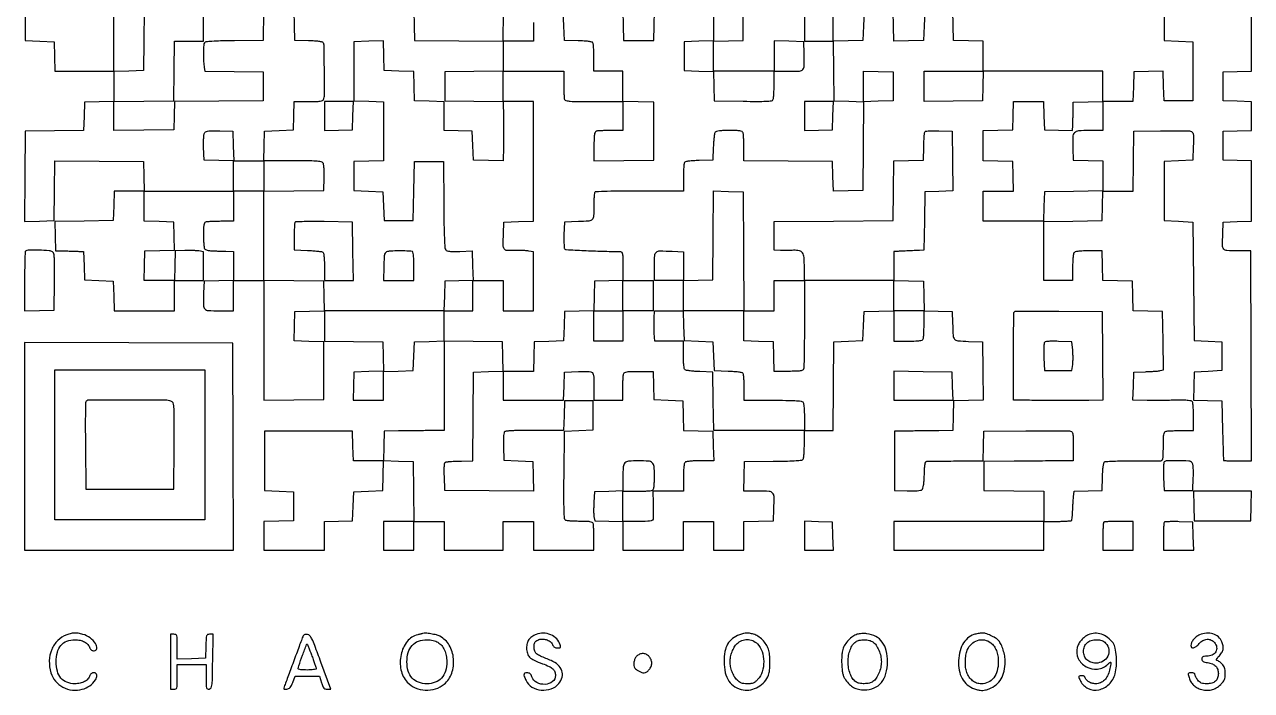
# Model space of a CAD drawing. Extents: x 179 to 1071, y 112 to 1107.
# Drawn here: x 179 to 1071, y 112 to 596 of the extents above; entities that cross this region are included whole.
import ezdxf

# ---------------------------------------------------------------- set-up
doc = ezdxf.new("R2010")
doc.units = 0

msp = doc.modelspace()

# ---------------------------------------------------------------- linework, layer by layer
for points in [[(680, 616.567663), (680, 584.067663), (669.25, 583.783832), (658.5, 583.5), (658.5, 573), (658.5, 562.5), (669.216508, 562.216508), (679.933016, 561.933016), (680.216508, 551.216508), (680.5, 540.5), (701.428109, 540.22917, 0.002701), (711.928451, 540.150006, 0.012029), (718.091209, 540.285113, 0.012869), (722.095412, 540.572759, 0.230932), (723.162796, 541.22917, 0.115844), (723.482259, 542.147219, 0.007444), (723.73694, 544.990756, 0.010563), (723.920078, 548.422631, 0.007655), (723.984687, 552.25), (724, 562), (734.480948, 562, 0.01319), (742.50249, 562.211645, 0.203196), (744.933469, 563.397028, 0.179688), (745.928151, 566.034911, 0.009927), (745.795054, 575), (745.5, 583.5), (734.75, 583.783832), (724, 584.067663), (724, 573.033832), (724, 562), (702, 562), (680, 562), (680, 572.966168), (680, 583.932337), (690.75, 584.216168), (701.5, 584.5), (701.5, 616.5)], [(179.5, 605.5), (179.5, 595), (179.5, 584.5), (190, 584), (200.5, 583.5), (200.783832, 572.75), (201.067663, 562), (222.533832, 562), (244, 562), (244, 551.033832), (244, 540.067663), (233.25, 539.783832), (222.5, 539.5), (222.215235, 529.269787), (221.930471, 519.039573), (200.715235, 518.769787), (179.5, 518.5), (179.236292, 485.716029), (178.972584, 452.932058), (189.736292, 453.216029), (200.5, 453.5), (200.769541, 475.263827), (201.039082, 497.027655), (233.269541, 496.763827), (265.5, 496.5), (265.783832, 485.75), (266.067663, 475), (255.067663, 475), (244.067663, 475), (243.783832, 464.25), (243.5, 453.5), (222.216371, 453.230014), (200.932742, 452.960029), (201.216371, 442.312465), (201.5, 431.6649), (209, 431.490145, -0.001128), (212.070482, 431.411668, -0.001181), (215.094411, 431.320402, -0.001132), (217.70589, 431.229492, -0.005239), (219.215017, 431.157695), (221.930034, 431), (222.215017, 420.75), (222.5, 410.5), (233, 410), (243.5, 409.5), (243.783832, 398.75), (244.067663, 388), (266.033832, 388), (288, 388), (288, 399), (288, 410), (298.5, 410), (309, 410), (309, 420.454687), (309, 430.909374), (305.75, 431.443641, 0.025929), (304.039527, 431.634436, 0.007609), (301.398438, 431.750775, 0.00762), (298.418357, 431.791197, 0.008112), (295.5, 431.738954), (288.5, 431.5), (288.216168, 420.75), (287.932337, 410), (276.932337, 410), (265.932337, 410), (266.216168, 420.75), (266.5, 431.5), (277.284606, 431.784183), (288.069211, 432.068365), (287.784606, 442.284183), (287.5, 452.5), (276.75, 452.783832), (266, 453.067663), (266, 464.033832), (266, 475), (298.5, 475), (331, 475), (331, 464), (331, 453), (321.581787, 453, 0.005951), (317.859224, 452.955695, 0.007831), (314.465525, 452.821697, 0.005915), (311.638111, 452.632106, 0.07203), (310.581787, 452.393011, 0.190061), (309.785864, 451.663266, 0.071459), (309.315682, 450.197627, 0.035402), (309.070745, 447.679954, 0.006995), (309.015313, 443.143011, 0.009521), (309.086359, 439.729884, 0.012559), (309.288396, 436.624584, 0.010019), (309.571846, 434.061101, 0.108977), (309.923453, 433.089615, 0.138758), (310.563693, 432.515865, 0.042405), (311.787419, 432.040986, 0.037149), (313.366603, 431.702499, 0.026998), (315.158141, 431.553638, -0.000805), (317.228709, 431.490407, -0.000375), (319.913641, 431.40207, -0.000372), (322.73135, 431.30515, -0.00052), (325.25, 431.214023), (331, 431), (331, 420.533832), (331, 410.067663), (320.25, 409.783832), (309.5, 409.5), (309.204946, 401, 0.009927), (309.071849, 392.034911, 0.179688), (310.066531, 389.397028, 0.203196), (312.49751, 388.211645, 0.01319), (320.519052, 388), (331, 388), (331, 399), (331, 410), (342, 410), (353, 410), (353, 366.480498), (353, 322.960995), (374.75, 323.230498), (396.5, 323.5), (396.5, 344.5), (396.5, 365.5), (385.716515, 365.784171), (374.93303, 366.068343), (375.216515, 376.784171), (375.5, 387.5), (386.25, 387.783832), (397, 388.067663), (397, 377.053719), (397, 366.039775), (418.25, 365.769888), (439.5, 365.5), (439.783485, 354.784171), (440.06697, 344.068343), (429.283485, 343.784171), (418.5, 343.5), (418.215017, 333.25), (417.930034, 323), (428.965017, 323), (440, 323), (440, 333.466168), (440, 343.932337), (450.75, 344.216168), (461.5, 344.5), (462, 355), (462.5, 365.5), (473.25, 365.783832), (484, 366.067663), (484, 333.533832), (484, 301), (472.75, 300.925726, 0.000756), (467.680609, 300.884593, 0.000467), (461.720312, 300.821651, 0.000468), (455.83123, 300.748444, 0.000842), (451, 300.675726), (440.5, 300.5), (440.216168, 289.75), (439.932337, 279), (429, 279), (418.067663, 279), (417.783832, 289.75), (417.5, 300.5), (385.5, 300.5), (353.5, 300.5), (353.5, 279), (353.5, 257.5), (364, 257), (374.5, 256.5), (374.5, 246), (374.5, 235.5), (363.75, 235.216168), (353, 234.932337), (353, 224.466168), (353, 214), (375, 214), (397, 214), (397, 224.465017), (397, 234.930034), (407.25, 235.215017), (417.5, 235.5), (418, 246), (418.5, 256.5), (429, 257), (439.5, 257.5), (439.784686, 268.334198), (440.069372, 279.168395), (450.784686, 278.834198), (461.5, 278.5), (461.769502, 256.75), (462.039005, 235), (451.019502, 235), (440, 235), (440, 224.5), (440, 214), (451, 214), (462, 214), (462, 224.5), (462, 235), (473, 235), (484, 235), (484, 224.5), (484, 214), (505.5, 214), (527, 214), (527, 224.5), (527, 235), (538, 235), (549, 235), (549, 224.5), (549, 214), (571, 214), (593, 214), (593, 222.918213, 0.006277), (592.955669, 226.449196, 0.008159), (592.821697, 229.68135, 0.006338), (592.631778, 232.373807, 0.070946), (592.393011, 233.418213, 0.194682), (591.644645, 234.219983, 0.068336), (590.110608, 234.692539, 0.033702), (587.463534, 234.944731, 0.006483), (582.643011, 235.015313, -0.008114), (579.048739, 235.079664, -0.011074), (575.814373, 235.261873, -0.008082), (573.13823, 235.515761, -0.114203), (572.235705, 235.833164, -0.241759), (571.554811, 236.993173, -0.006458), (571.289065, 243.104718, -0.008037), (571.155496, 252.337414, -0.001667), (571.235705, 268.567852), (571.5, 300.5), (582, 301), (592.5, 301.5), (592.5, 312), (592.5, 322.5), (582, 322.5), (571.5, 322.5), (571.216168, 311.75), (570.932337, 301), (559.716168, 300.937986, -0.000941), (554.72994, 300.919805, -0.000623), (549.004124, 300.916842, -0.000627), (543.440907, 300.927876, -0.00122), (539, 300.95309, 0.008376), (535.267205, 300.920862, 0.011482), (531.912207, 300.758528, 0.008361), (529.138138, 300.513688, 0.119889), (528.211769, 300.182459, 0.19297), (527.605143, 299.309896, 0.033421), (527.279663, 297.285875, 0.023559), (527.138636, 294.189726, 0.006866), (527.211769, 289.417355), (527.5, 279.5), (538, 279), (548.5, 278.5), (548.783973, 267.736102), (549.067945, 256.972204), (516.783973, 257.236102), (484.5, 257.5), (484.215017, 267.75, -0.005701), (484.131666, 272.833769, -0.025298), (484.267872, 275.81914, -0.042295), (484.592015, 277.593223, -0.313728), (485.215017, 278.11535, 0.009077), (485.779979, 278.176421, 0.006293), (486.416286, 278.265064, 0.006348), (487.025475, 278.365688, 0.012974), (487.5, 278.463035, -0.04467), (488.200358, 278.56102, -0.002025), (490.625618, 278.671865, -0.003374), (493.508206, 278.772433, -0.002409), (496.736147, 278.847686), (504.972294, 279), (505.236147, 311.25), (505.5, 343.5), (516.25, 343.783832), (527, 344.067663), (527, 333.533832), (527, 323), (548.965017, 323), (570.930034, 323), (571.215017, 333.25), (571.5, 343.5), (581.722245, 343.784677, -0.003488), (588.334543, 343.922669, -0.050684), (590.662172, 343.718733, -0.165802), (591.830539, 343.053969, -0.120322), (592.534088, 341.720206, -0.014931), (592.746531, 340.752221, -0.015552), (592.897539, 339.786309, -0.015411), (592.976104, 338.945432, -0.063258), (592.943422, 338.435529, 0.043569), (592.876339, 337.788254, 0.002158), (592.850897, 335.645124, 0.003471), (592.849335, 333.095394, 0.002501), (592.881579, 330.25), (593, 323), (603.5, 323), (614, 323), (614, 331.918213, -0.006277), (614.044331, 335.449196, -0.008159), (614.178303, 338.68135, -0.006338), (614.368222, 341.373807, -0.070946), (614.606989, 342.418213, -0.204941), (615.397244, 343.232062, -0.063222), (617.080782, 343.697172, -0.030449), (620.025624, 343.940347, -0.005378), (625.572006, 344), (635.930034, 344), (636.215017, 333.75), (636.5, 323.5), (647, 323), (657.5, 322.5), (657.783492, 311.783492), (658.066984, 301.066984), (668.783492, 300.783492), (679.5, 300.5), (679.783832, 289.75), (680.067663, 279), (670.233832, 279, 0.008652), (665.945271, 278.925781, 0.018432), (662.637701, 278.688986, 0.019308), (660.201559, 278.328414, 0.151095), (659.2, 277.8, 0.150969), (658.671932, 276.799696, 0.019349), (658.311224, 274.369558, 0.018472), (658.074295, 271.071747, 0.008695), (658, 266.8), (658, 257), (646.939812, 257), (635.879624, 257), (636.005865, 248.25, -0.001027), (636.04936, 244.734939, -0.001212), (636.07562, 241.409375, -0.001058), (636.085045, 238.601305, -0.007648), (636.066053, 237.25, -0.15749), (635.614629, 235.980962, -0.180944), (634.529323, 235.302638, -0.047129), (632.101853, 235.043371, -0.003053), (625, 235), (614, 235), (614, 246), (614, 257), (624.893011, 257, 0.005003), (630.756842, 257.058671, 0.029178), (633.833669, 257.300233, 0.06089), (635.585285, 257.763049, 0.209079), (636.393011, 258.581787, 0.069666), (636.631409, 259.612488, 0.006839), (636.821697, 262.16144, 0.008541), (636.955641, 265.220668, 0.006668), (637, 268.546604, 0.022801), (636.706202, 274.98586, 0.187618), (635.4215, 277.565157, 0.168407), (632.655197, 278.748051, 0.017601), (625.5, 279, 0.018529), (618.200532, 278.729405, 0.185219), (615.485481, 277.449907, 0.17634), (614.252343, 274.651262, 0.016485), (614, 266.999799), (614, 257.069966), (603.75, 256.784983), (593.5, 256.5), (592.970418, 249, 0.009238), (592.809463, 245.908595, 0.009315), (592.763426, 242.821875, 0.009163), (592.822694, 240.13329, 0.036753), (593.009432, 238.5), (593.578029, 235.5), (603.789014, 235.215017), (614, 234.930034), (614, 224.465017), (614, 214), (636, 214), (658, 214), (658, 224.5), (658, 235), (669, 235), (680, 235), (680, 224.5), (680, 214), (691, 214), (702, 214), (702, 224.466168), (702, 234.932337), (712.75, 235.216168), (723.5, 235.5), (723.795054, 244, 0.009943), (723.9279, 252.967356, 0.180053), (722.931202, 255.604424, 0.2029), (720.496251, 256.789002, 0.013105), (712.447116, 257), (701.932337, 257), (702.216168, 267.75), (702.5, 278.5), (723.409228, 278.698619, 0.002817), (733.806455, 278.855962, 0.012035), (740.00521, 279.13407, 0.012627), (744.063125, 279.517286, 0.225229), (745.143915, 280.198619, 0.115145), (745.470651, 281.13425, 0.007691), (745.731394, 283.981782, 0.01076), (745.918688, 287.420453, 0.007831), (745.984687, 291.25), (746, 301), (756.486147, 301), (766.972294, 301), (767.236147, 333.25), (767.5, 365.5), (778, 366), (788.5, 366.5), (789, 377), (789.5, 387.5), (800.25, 387.783832), (811, 388.067663), (811, 377.033832), (811, 366), (821.393011, 366, 0.005351), (826.960143, 366.059586, 0.030363), (829.913621, 366.30265, 0.063068), (831.601595, 366.76761, 0.205218), (832.393011, 367.581787, 0.072102), (832.632129, 368.638915, 0.005887), (832.821697, 371.475801, 0.007809), (832.955696, 374.880803, 0.005929), (833, 378.616771), (833, 388.069966), (843.25, 387.784983), (853.5, 387.5), (853.75078, 379, 0.008001), (854.167162, 369.85434, 0.165236), (855.196667, 367.34273, 0.196929), (857.49116, 366.190479, 0.012174), (865.2603, 365.784869), (875.5, 365.5), (875.769789, 344.284032), (876.039577, 323.068065), (865.269789, 322.784032), (854.5, 322.5), (854.216168, 311.75), (853.932337, 301), (843.716168, 300.878498, -0.000018), (839.011865, 300.822715, -0.00001), (833.269749, 300.754941, -0.00001), (827.453221, 300.686515, -0.000016), (822.5, 300.628498), (811.5, 300.5), (811.5, 279), (811.5, 257.5), (820.850715, 257.211141, 0.009201), (824.892546, 257.160695, 0.018158), (828.099804, 257.296226, 0.018909), (830.507799, 257.577687, 0.135457), (831.565629, 258.054467, 0.155031), (832.207107, 259.05425, 0.027795), (832.668713, 261.249332, 0.02215), (833.009433, 264.409522, 0.008399), (833.214914, 268.843326, -0.005968), (833.423172, 273.864777, -0.031747), (833.743385, 276.592446, -0.066436), (834.231494, 278.10059, -0.264839), (835, 278.63465, -0.01907), (836.110313, 278.69176, -0.000368), (841.850999, 278.763631, -0.000888), (848.552126, 278.83069, -0.000595), (856.216168, 278.88465), (875.932337, 279), (876.216168, 289.75), (876.5, 300.5), (907, 300.779881, -0.001543), (918.833446, 300.851959, -0.002337), (929.128125, 300.834787, -0.000876), (937.982137, 300.763127, -0.057195), (939.5, 300.573771, -0.168817), (940.592675, 299.868988, -0.121614), (941.191055, 298.534141, -0.040844), (941.448808, 295.905343, -0.004024), (941.5, 289.544095), (941.5, 279.000412), (931, 278.939798, 0.000371), (925.512826, 278.904048, 0.00011), (917.121875, 278.841297, 0.000111), (907.692912, 278.766623, 0.000119), (898.5, 278.689593), (876.5, 278.5), (876.5, 268), (876.5, 257.5), (898.25, 257.230498), (920, 256.960995), (920, 245.980498), (920, 235), (865.5, 235), (811, 235), (811, 224.5), (811, 214), (865.5, 214), (920, 214), (920, 224.5), (920, 235), (929.940983, 235, 0.00746), (933.786464, 235.057378, 0.011518), (937.105837, 235.233054, 0.00599), (939.864695, 235.476159, 0.233445), (940.372299, 235.793375, 0.10677), (940.574085, 236.362294, 0.00702), (940.773561, 238.103455, 0.009921), (940.942349, 240.203897, 0.007236), (941.049745, 242.543375, -0.005029), (941.157143, 245.132315, -0.003738), (941.325846, 247.988754, -0.003778), (941.525526, 250.681363, -0.008533), (941.726907, 252.716215), (942.216955, 256.932429), (952.358477, 257.216215), (962.5, 257.5), (962.788805, 267.464966, -0.008416), (962.987076, 271.790426, -0.018954), (963.316526, 275.05615, -0.018924), (963.738947, 277.427478, -0.195608), (964.288805, 278.230394, -0.134951), (965.267295, 278.550002, -0.002653), (970.578586, 278.773852, -0.006148), (976.822542, 278.926984, -0.004062), (984, 278.95641, 0.000341), (991.250894, 278.932183, 0.000479), (997.726562, 278.921168, 0.000282), (1003.186899, 278.920185, 0.00646), (1004.75, 278.940981, 0.150543), (1006.016919, 279.36796, 0.185809), (1006.694457, 280.403322, 0.049738), (1006.955759, 282.713302, 0.003312), (1007, 289.393011, -0.005351), (1007.059586, 294.960143, -0.030363), (1007.30265, 297.913621, -0.063068), (1007.76761, 299.601595, -0.205218), (1008.581787, 300.393011, -0.07203), (1009.638111, 300.632106, -0.005915), (1012.465525, 300.821697, -0.007831), (1015.859224, 300.955695, -0.005951), (1019.581787, 301), (1029, 301), (1028.984687, 310.75, 0.007993), (1028.917412, 314.581548, 0.010939), (1028.726302, 318.026457, 0.007917), (1028.45999, 320.877782, 0.114509), (1028.126581, 321.829429, 0.196609), (1027.220955, 322.472579, 0.032607), (1025.067193, 322.829141, 0.022473), (1021.717902, 323.009962, 0.006044), (1016.391893, 322.99349, -0.001772), (1011.475564, 322.936275, -0.001086), (1005.67828, 322.901944, -0.001088), (999.938622, 322.892906, -0.001939), (995.215017, 322.914061), (984.930034, 323), (985.215017, 333.25), (985.5, 343.5), (994, 343.75078, 0.004883), (997.420749, 343.885152, 0.00568), (1000.669884, 344.081597, 0.005082), (1003.412997, 344.30679, 0.033635), (1004.769818, 344.524806), (1007.039636, 345.048052), (1006.769818, 366.274026), (1006.5, 387.5), (995.783492, 387.783492), (985.066984, 388.066984), (984.783492, 398.783492), (984.5, 409.5), (973.783492, 409.783492), (963.066984, 410.066984), (962.783492, 420.783492), (962.5, 431.5), (952.712919, 431.5, 0.00665), (947.739107, 431.433843, 0.028066), (944.767521, 431.187479, 0.048144), (942.919948, 430.74503, 0.170654), (941.978232, 430, 0.109035), (941.605034, 428.965489, 0.009918), (941.304487, 426.223437, 0.012476), (941.090353, 422.902151, 0.009445), (941.015313, 419.25), (941, 410), (930.5, 410), (920, 410), (920, 431.480112), (920, 452.960225), (941.25, 453.230112), (962.5, 453.5), (962.783832, 464.25), (963.067663, 475), (974.014329, 475), (984.960995, 475), (985.230498, 496.75), (985.5, 518.5), (1005, 518.783711, -0.002831), (1012.63663, 518.85157, -0.003993), (1019.442999, 518.819151, -0.002348), (1025.173356, 518.719172, -0.054764), (1026.784677, 518.505956, -0.127702), (1028.071722, 517.811162, -0.160964), (1028.720143, 516.631456, -0.049294), (1028.920598, 514.275298, -0.003551), (1028.784677, 507.722245), (1028.5, 497.5), (1018, 497), (1007.5, 496.5), (1007.5, 475), (1007.5, 453.5), (1018, 453), (1028.5, 452.5), (1029, 409.5), (1029.5, 366.5), (1039.5, 366), (1049.5, 365.5), (1049.5, 355), (1049.5, 344.5), (1039.5, 344), (1029.5, 343.5), (1029.215407, 333.285365), (1028.930815, 323.07073), (1039.215407, 322.785365), (1049.5, 322.5), (1050.050293, 301, 0.000841), (1050.275652, 292.738752, 0.001379), (1050.497602, 285.742188, 0.000127), (1050.715128, 279.48009, 0.161135), (1050.800293, 279.25, 0.220822), (1051.004844, 279.148119, 0.000736), (1053.880671, 279.073438, 0.003784), (1057.155695, 279.01801, 0.002339), (1061.006247, 279), (1071.012494, 279), (1070.756247, 355.25), (1070.5, 431.5), (1060.704844, 431.5, -0.013476), (1053.2306, 431.701484, -0.207462), (1050.977276, 432.826381, -0.175915), (1050.063646, 435.326274, -0.009205), (1050.204946, 444), (1050.5, 452.5), (1060.75, 452.784983), (1071, 453.069966), (1071, 475), (1071, 496.930034), (1060.75, 497.215017), (1050.5, 497.5), (1050.5, 508), (1050.5, 518.5), (1060.75, 518.784983), (1071, 519.069966), (1071, 529.5), (1071, 539.930034), (1060.75, 540.215017), (1050.5, 540.5), (1050.5, 551), (1050.5, 561.5), (1060.75, 561.784983), (1071, 562.069966), (1071, 584), (1071, 605.930034)], [(266.039005, 606), (265.769502, 584.25), (265.5, 562.5), (254.75, 562.216168), (244, 561.932337), (243.953106, 583.716168, 0.000727), (243.920247, 592.826318, 0.000671), (243.860325, 602.185374, 0.000669)], [(352.769789, 605.715968), (352.5, 584.5), (331.546095, 584.229091, 0.003026), (321.539116, 584.039139, 0.010967), (315.179799, 583.740256, 0.009455), (310.820846, 583.356524, 0.228051), (309.809205, 582.729091, 0.133393), (309.251535, 580.93893, 0.00708), (309.115218, 574.911309, 0.011876), (309.207357, 568.888902, 0.0349), (309.657397, 564.769669), (310.15027, 562.039338), (331.325135, 561.769669), (352.5, 561.5), (352.5, 551), (352.5, 540.5), (320.284831, 540.236193), (288.069661, 539.972386), (287.784831, 529.736193), (287.5, 519.5), (265.75, 519.230498), (244, 518.960995), (244, 529.460995), (244, 539.960995), (265.75, 540.230498), (287.5, 540.5), (287.769502, 562.25), (288.039005, 584), (298.519502, 584), (309, 584), (309, 595), (309, 606)], [(461.933016, 605.933016), (462.216508, 595.216508), (462.5, 584.5), (494.75, 584.236147), (527, 583.972294), (527, 573.006035), (527, 562.039775), (505.75, 561.769888), (484.5, 561.5), (484.5, 551), (484.5, 540.5), (505.687975, 540.230293), (526.875951, 539.960586), (527.187975, 528.730293, -0.00407), (527.287094, 523.683563, -0.002551), (527.324867, 517.778125, -0.00256), (527.302623, 511.96257, -0.004671), (527.215829, 507.216515), (526.931657, 496.93303), (516.215829, 497.216515), (505.5, 497.5), (505, 508), (504.5, 518.5), (494.25, 518.784983), (484, 519.069966), (484, 529.501151), (484, 539.932337), (473.25, 540.216168), (462.5, 540.5), (462.216508, 551.216508), (461.933016, 561.933016), (451.216508, 562.216508), (440.5, 562.5), (440.215829, 573.283485), (439.931657, 584.06697), (429.215829, 583.783485), (418.5, 583.5), (418.5, 562), (418.5, 540.5), (429.25, 540.216168), (440, 539.932337), (440, 518.5), (440, 497.067663), (429.25, 496.783832), (418.5, 496.5), (418.5, 486), (418.5, 475.5), (429, 475), (439.5, 474.5), (440, 464), (440.5, 453.5), (451, 453.5), (461.5, 453.5), (462, 475), (462.5, 496.5), (473, 496.5), (483.5, 496.5), (483.764478, 465.085018, 0.00212), (483.947609, 450.618451, 0.006554), (484.240803, 440.849768, 0.004087), (484.605952, 433.736106, 0.159652), (485.17947, 432.283752, 0.152034), (486.18927, 431.62747, 0.042223), (488.06571, 431.26628, 0.027054), (490.935724, 431.117851, 0.007638), (495.414992, 431.197133), (504.5, 431.496799), (504.783473, 420.783752), (505.066946, 410.070705), (494.783473, 409.785353), (484.5, 409.5), (484.216168, 398.75), (483.932337, 388), (440.5, 388), (397.067663, 388), (396.783832, 398.75), (396.5, 409.5), (374.75, 409.769502), (353, 410.039005), (353, 442.5), (353, 474.960995), (374.75, 475.230498), (396.5, 475.5), (396.788859, 484.850715, 0.009044), (396.84141, 488.957683, 0.018924), (396.703614, 492.150171, 0.020746), (396.412685, 494.513859, 0.132968), (395.916414, 495.600715, 0.187927), (394.578855, 496.342848, 0.017933), (390.794432, 496.719388, 0.013218), (384.72827, 496.943179, 0.00261), (373.843724, 497), (352.932337, 497), (353.216168, 507.75), (353.5, 518.5), (364, 519), (374.5, 519.5), (374.784983, 529.75), (375.069966, 540), (385.427994, 540, 0.005378), (390.974376, 540.059653, 0.030449), (393.919218, 540.302828, 0.063222), (395.602756, 540.767938, 0.204941), (396.393011, 541.581787, 0.091395), (396.994457, 544.811315, 0.001635), (396.969186, 562.480041, 0.001141), (396.843095, 580.536674, 0.14012), (396.199653, 582.711195, 0.199883), (395.411, 583.262532, 0.01918), (393.055937, 583.684251, 0.019108), (389.800174, 584.012968, 0.00836), (385.464966, 584.211195), (375.5, 584.5), (375.216371, 595.230014), (374.932742, 605.960029)], [(746, 605.5), (746, 584), (756.480498, 584), (766.960995, 584), (767.230498, 562.25), (767.5, 540.5), (778.263808, 540.216028), (789.027617, 539.932056), (788.763808, 507.716028), (788.5, 475.5), (777.784171, 475.216515), (767.068343, 474.93303), (766.784171, 485.716515), (766.5, 496.5), (734.25, 496.763853), (702, 497.027706), (702, 506.432066, 0.005959), (701.955694, 510.149321, 0.007839), (701.821697, 513.538545, 0.005926), (701.632097, 516.362208, 0.072001), (701.393011, 517.418213, 0.195813), (700.640217, 518.221211, 0.068138), (699.093468, 518.690975, 0.033385), (696.417502, 518.937985, 0.006325), (691.515456, 519, 0.008505), (687.246787, 518.927386, 0.022826), (684.218642, 518.685644, 0.029015), (682.121827, 518.29689, 0.160543), (681.162563, 517.695876, 0.131421), (680.722996, 516.740901, 0.010763), (680.312947, 514.000112, 0.013854), (679.980158, 510.65896, 0.010217), (679.790118, 506.945876), (679.5, 497.5), (669.535034, 497.211195, 0.00836), (665.199826, 497.012968, 0.019108), (661.944063, 496.684251, 0.01918), (659.589, 496.262532, 0.199883), (658.800347, 495.711195, 0.117226), (658.495095, 494.827893, 0.006962), (658.252233, 491.991726, 0.010173), (658.077211, 488.573123, 0.007309), (658.015313, 484.75), (658, 475), (626.059017, 475, 0.002375), (612.881197, 474.937409, 0.005014), (602.661783, 474.737818, 0.001386), (594.260559, 474.466117, 0.250586), (593.523529, 474.03807, 0.114568), (593.287138, 473.33751, 0.006655), (593.096337, 471.070962, 0.00982), (592.956918, 468.3415, 0.007049), (592.904095, 465.28807, -0.010015), (592.708179, 456.855637, -0.17412), (591.684735, 454.351908, -0.192162), (589.336973, 453.19375, -0.012655), (581.650095, 452.78388), (571.5, 452.5), (571.210352, 443.089648, 0.008055), (571.156654, 439.426942, 0.011889), (571.237748, 436.213125, 0.007219), (571.406881, 433.550798, 0.179583), (571.710352, 432.894746, 0.185337), (572.752469, 432.434798, 0.000748), (585.681974, 431.81845, 0.004015), (599.08223, 431.307527, 0.004237), (612.25, 431.022982, -0.239241), (613.1784, 430.536355, -0.113742), (613.707645, 429.255554, -0.037196), (613.949572, 426.60367, -0.004155), (614, 420.534983), (614, 410.069966), (603.75, 409.784983), (593.5, 409.5), (593.216508, 398.783492), (592.933016, 388.066984), (582.216508, 387.783492), (571.5, 387.5), (571.216508, 376.783492), (570.933016, 366.066984), (560.216508, 365.783492), (549.5, 365.5), (549.216168, 354.75), (548.932337, 344), (538, 344), (527.067663, 344), (526.783832, 354.75), (526.5, 365.5), (505.25, 365.769888), (484, 366.039775), (484, 377.019888), (484, 388), (494.5, 388), (505, 388), (505, 399), (505, 410), (516, 410), (527, 410), (527, 399), (527, 388), (538, 388), (549, 388), (549, 409.454687), (549, 430.909374), (545.75, 431.438054, 0.026027), (544.023953, 431.62732, 0.007294), (541.312056, 431.742883, 0.007336), (538.236869, 431.783875, 0.00766), (535.205937, 431.733367, -0.02408), (529.734629, 431.821837, -0.23639), (527.800497, 432.951386, -0.146258), (527.045025, 435.506288, -0.007936), (527.204946, 444), (527.5, 452.5), (538.25, 452.783832), (549, 453.067663), (549, 496.533832), (549, 540), (538, 540), (527, 540), (527, 551), (527, 562), (549, 562), (571, 562), (571, 552.581787, 0.005951), (571.044305, 548.859224, 0.007831), (571.178303, 545.465525, 0.005915), (571.367894, 542.638111, 0.07203), (571.606989, 541.581787, 0.257256), (572.653901, 540.698559, 0.030951), (575.756048, 540.27619, 0.016256), (581.284365, 540.049786, 0.002106), (593.106989, 540), (614, 540), (614, 529.5), (614, 519), (605.081787, 519, 0.006277), (601.550804, 518.955669, 0.008159), (598.31865, 518.821697, 0.006338), (595.626193, 518.631778, 0.070946), (594.581787, 518.393011, 0.205372), (593.767428, 517.600948, 0.062982), (593.302552, 515.9105, 0.030315), (593.059548, 512.952209, 0.005337), (593, 507.373509), (593, 496.960995), (614.75, 497.230498), (636.5, 497.5), (636.5, 518.5), (636.5, 539.5), (625.25, 539.782751), (614, 540.065502), (614, 551.032751), (614, 562), (603.5, 562), (593, 562), (592.984687, 571.75, 0.007309), (592.922789, 575.573123, 0.010173), (592.747767, 578.991726, 0.006962), (592.504905, 581.827893, 0.117226), (592.199653, 582.711195, 0.199883), (591.411, 583.262532, 0.01918), (589.055937, 583.684251, 0.019108), (585.800174, 584.012968, 0.00836), (581.464966, 584.211195), (571.5, 584.5), (571, 595), (570.5, 605.5)], [(549.080714, 597.578609, 0.007755), (549.015313, 593.75), (549, 584), (537.980112, 584), (526.960225, 584), (527.230112, 605.25)]]:
    msp.add_lwpolyline(points, format="xyb")
for points in [[(613.933039, 605.930773), (614.216519, 595.215387), (614.5, 584.5), (625.5, 584.5), (636.5, 584.5), (636.783481, 595.215387), (637.066961, 605.930773)], [(789.5, 605.5), (789, 595), (788.5, 584.5), (777.75, 584.216168), (767, 583.932337), (767, 605.466168)], [(833.5, 605.5), (833, 595), (832.5, 584.5), (821.784171, 584.216515), (811.068343, 583.93303), (810.784171, 594.716515), (810.5, 605.5)], [(1007.5, 605.5), (1007.5, 595), (1007.5, 584.5), (1018, 584), (1028.5, 583.5), (1028.5, 562), (1028.5, 540.5), (1018, 540.5), (1007.5, 540.5), (1007.215829, 551.283485), (1006.931657, 562.06697), (996.215829, 561.783485), (985.5, 561.5), (985.216168, 550.75), (984.932337, 540), (973.966168, 540), (963, 540), (963, 551), (963, 562), (919.5, 562), (876, 562), (876, 572.966168), (876, 583.932337), (865.25, 584.216168), (854.5, 584.5), (854.215817, 595.284606), (853.931635, 606.069211)]]:
    msp.add_lwpolyline(points)
for points in [[(810.5, 551), (810.5, 540.5), (799.75, 540.216168), (789, 539.932337), (789, 551), (789, 562.067663), (799.75, 561.783832), (810.5, 561.5)], [(875.783832, 551.25), (875.5, 540.5), (854.25, 540.230112), (833, 539.960225), (833, 550.980112), (833, 562), (854.533832, 562), (876.067663, 562)], [(397, 529.465017), (397, 518.930034), (407.25, 519.215017), (417.5, 519.5), (417.784983, 529.75), (418.069966, 540), (407.534983, 540), (397, 540)], [(746, 529.465017), (746, 518.930034), (756.25, 519.215017), (766.5, 519.5), (766.784983, 529.75), (767.069966, 540), (756.534983, 540), (746, 540)], [(636, 399), (636, 388), (625, 388), (614, 388), (614, 377), (614, 366), (603.5, 366), (593, 366), (593, 377), (593, 388), (603.5, 388), (614, 388), (614, 399), (614, 410), (625, 410), (636, 410)], [(179, 289.506286), (179, 214), (255.006326, 214), (331.012652, 214), (330.756326, 289.25), (330.5, 364.5), (254.75, 364.756286), (179, 365.012572)], [(310, 290.5), (310, 236), (255.5, 236), (201, 236), (201, 290.5), (201, 345), (255.5, 345), (310, 345)], [(811, 333.519888), (811, 323), (832.534983, 323), (854.069966, 323), (853.784983, 333.25), (853.5, 343.5), (832.25, 343.769888), (811, 344.039775)], [(1029.216168, 246.25), (1029.5, 235.5), (1050, 235.5), (1070.5, 235.5), (1070.783832, 246.25), (1071.067663, 257), (1050, 257), (1028.932337, 257)], [(746, 224.534983), (746, 214), (756.534983, 214), (767.069966, 214), (766.784983, 224.25), (766.5, 234.5), (756.25, 234.784983), (746, 235.069966)]]:
    msp.add_lwpolyline(points, close=True)
for points in [[(920.215017, 529.75), (920.5, 519.5), (930.75, 519.215017), (941, 518.930034), (941.153471, 522.715017, 0.00297), (941.219108, 524.612145, 0.001085), (941.290215, 527.297536, 0.001076), (941.35527, 530.233986, 0.001287), (941.403471, 533), (941.5, 539.5), (952.25, 539.783832), (963, 540.067663), (963, 529.533832), (963, 519), (953.035184, 519, 0.018261), (945.254957, 518.715759, 0.189805), (942.423692, 517.354446, 0.180768), (941.207496, 514.394003, 0.016288), (941.211167, 506.243181), (941.5, 497.5), (952.25, 497.216168), (963, 496.932337), (963, 485.986056), (963, 475.039775), (941.75, 474.769888), (920.5, 474.5), (920.216168, 463.75), (919.932337, 453), (897.966168, 453), (876, 453), (876, 464), (876, 475), (887.033832, 475), (898.067663, 475), (897.783832, 485.75), (897.5, 496.5), (886.75, 496.783832), (876, 497.067663), (876, 508), (876, 518.932337), (886.75, 519.216168), (897.5, 519.5), (897.784983, 529.75), (898.069966, 540), (909, 540), (919.930034, 540)], [(330.783832, 507.75), (331.067663, 497), (342.033832, 497), (353, 497), (353, 486), (353, 475), (342, 475), (331, 475), (331, 485.966168), (331, 496.932337), (320.25, 497.216168), (309.5, 497.5), (309.211141, 506.850715, -0.008898), (309.156589, 511.019073, -0.019663), (309.296615, 514.197242, -0.02258), (309.596888, 516.521045, -0.1305), (310.112128, 517.635106, -0.149751), (311.166788, 518.32726, -0.044369), (313.081903, 518.705126, -0.027023), (316.065714, 518.860698, -0.006919), (320.900987, 518.784391), (330.5, 518.5)], [(853.769404, 496.785197), (854.038809, 475.070395), (843.769404, 474.785197), (833.5, 474.5), (833.230112, 453.25), (832.960225, 432), (829.730112, 431.879866, 0.001107), (825.760462, 431.723427, 0.000852), (821.42924, 431.535739, 0.000865), (817.356058, 431.345215, 0.001915), (814.25, 431.182617), (811, 431), (811, 420.533832), (811, 410.067663), (821.75, 409.783832), (832.5, 409.5), (832.783832, 398.75), (833.067663, 388), (822.033832, 388), (811, 388), (811, 398.999783), (811, 409.999567), (778.5, 409.970874), (746, 409.942181), (746, 378.552878, -0.001806), (745.956125, 366.407683, -0.002796), (745.821697, 355.919533, -0.000866), (745.638632, 346.831028, -0.086348), (745.393011, 345.581787, -0.20495), (744.602718, 344.767927, -0.063217), (742.919034, 344.302822, -0.030446), (739.973908, 344.059651, -0.005377), (734.426843, 344), (724.067663, 344), (723.783832, 354.75), (723.5, 365.5), (712.75, 365.783832), (702, 366.067663), (702, 377.011169), (702, 387.954674), (679.96637, 387.957454), (657.93274, 387.960234), (658.21637, 377.230117), (658.5, 366.5), (669, 366), (679.5, 365.5), (680, 355), (680.5, 344.5), (690.464966, 344.211195, -0.00836), (694.800174, 344.012968, -0.019108), (698.055937, 343.684251, -0.01918), (700.411, 343.262532, -0.199883), (701.199653, 342.711195, -0.115815), (701.50451, 341.836926, -0.007503), (701.747767, 339.138601, -0.010614), (701.922759, 335.881488, -0.007698), (701.984687, 332.25), (702, 323), (722.8, 323, -0.003169), (732.593081, 322.937931, -0.010454), (739.045513, 322.721154, -0.00933), (743.538104, 322.391927, -0.175156), (744.8, 321.8, -0.150969), (745.328068, 320.799696, -0.019349), (745.688776, 318.369558, -0.018472), (745.925705, 315.071747, -0.008695), (746, 310.8), (746, 301), (734.5, 300.961538, -0.000245), (729.334233, 300.946795, -0.000154), (723.29375, 300.934375, -0.000154), (717.348178, 300.925817, -0.000283), (712.5, 300.923077, -0.000286), (707.687165, 300.925827, -0.000162), (701.858967, 300.934375, -0.000162), (695.985176, 300.946791, -0.000266), (691.019888, 300.961538), (680.039775, 301), (679.769888, 322.25), (679.5, 343.5), (670.054124, 343.790118, -0.010217), (666.34104, 343.980158, -0.013854), (662.999888, 344.312947, -0.010763), (660.259099, 344.722996, -0.131421), (659.304124, 345.162563, -0.163434), (658.69658, 346.144506, -0.027915), (658.310401, 348.338284, -0.021862), (658.07111, 351.534962, -0.00775), (658, 356.122445), (658, 366), (647.588821, 366), (637.177642, 366), (636.838821, 371.75, -0.008521), (636.73075, 374.332966, -0.005363), (636.688317, 377.353125, -0.005383), (636.710439, 380.325789, -0.009826), (636.80226, 382.75), (637.104519, 388), (647.55226, 388), (658, 388), (658, 399), (658, 410), (647.5, 410), (637, 410), (637, 420.383423, -0.012956), (637.205275, 428.304227, -0.208015), (638.372057, 430.647426, -0.181573), (640.955881, 431.55962, -0.009493), (649.89279, 431.212348), (658, 430.743029), (658, 420.337683), (658, 409.932337), (668.75, 410.216168), (679.5, 410.5), (679.763898, 442.783691), (680.027795, 475.067381), (690.763898, 474.783691), (701.5, 474.5), (701.760623, 431.25), (702.021245, 388), (713.010623, 388), (724, 388), (724, 399), (724, 410), (735, 410), (746, 410), (746, 419.428571, 0.016999), (745.750501, 426.765295, 0.124365), (744.668566, 430.080619, 0.206324), (742.40659, 431.631286, 0.059972), (738.097879, 431.951645, -0.005873), (735.994299, 431.880434, -0.003366), (733.455315, 431.841425, -0.003361), (730.90186, 431.836549, -0.005587), (728.75, 431.870953), (724, 432), (724, 442.489377), (724, 452.978755), (767.25, 453.239377), (810.5, 453.5), (810.769409, 475.216365), (811.038817, 496.93273), (821.769409, 497.216365), (832.5, 497.5), (832.766667, 507, -0.004189), (832.90275, 510.732729, -0.005749), (833.091865, 514.087261, -0.003808), (833.3039, 516.89297, -0.066208), (833.499258, 517.786422, -0.248111), (834.176044, 518.400559, -0.038292), (836.022257, 518.725001, -0.025174), (838.972404, 518.863975, -0.006513), (843.732592, 518.786422), (853.5, 518.5)], [(375.686388, 452.353055, 0.176414), (375.412221, 451.764841, 0.005262), (375.201626, 449.013917, 0.009881), (375.049738, 445.723006, 0.00659), (375, 441.949641), (375, 432.232615), (384.75, 431.836309, -0.006915), (388.575861, 431.627767, -0.00954), (392.003125, 431.327582, -0.006601), (394.846547, 430.985744, -0.106517), (395.75, 430.660985, -0.200997), (396.331606, 429.840721, -0.026002), (396.698973, 427.67557, -0.021483), (396.931155, 424.505891, -0.00754), (397, 419.940983), (397, 410), (407.519888, 410), (418.039775, 410), (417.769888, 431.25), (417.5, 452.5), (396.936388, 452.769721, 0.003162), (389.00418, 452.823589, 0.005018), (382.21171, 452.758585, 0.001402), (376.323998, 452.626628, 0.192368)], [(179.666667, 431.333333, 0.189801), (179.3961, 430.711254, 0.001218), (179.195833, 424.585895, 0.004643), (179.048092, 417.538437, 0.002919), (179, 409.299502), (179, 387.932337), (189.75, 388.216168), (200.5, 388.5), (200.754296, 409, 0.002073), (200.852956, 420.948209, 0.01757), (200.686301, 426.317956, 0.038884), (200.252535, 429.311683, 0.180386), (199.313166, 430.75, 0.143383), (196.907412, 431.62949, 0.008995), (189.280927, 431.993331, 0.007458), (181.535771, 432.107706, 0.198873)], [(443, 431.048715, 0.110057), (441.558724, 430.320357, 0.15938), (440.797828, 429.126801, 0.052126), (440.448228, 426.770281, 0.003802), (440.215017, 420.206923), (439.930034, 410), (450.965017, 410), (462, 410), (462, 420.5, 0.006129), (461.938497, 425.517005, 0.023067), (461.716513, 428.654191, 0.032361), (461.355778, 430.620222, 0.309369), (460.75, 431.15645, 0.02504), (456.947177, 431.440069, 0.007611), (451.167341, 431.492969, 0.005884), (445.442873, 431.390847, 0.054826)], [(962.763853, 355.25), (963.027706, 323), (952.763853, 322.926805, -0.00126), (944.527276, 322.888824, -0.000694), (934.455126, 322.881746, -0.00058), (922.339842, 322.904102, -0.000334), (907.75, 322.957682), (898, 323), (898, 354.833333, -0.002001), (898.049029, 367.086392, -0.003231), (898.199888, 377.515513, -0.000593), (898.402981, 386.698691, -0.192864), (898.680468, 387.347135, -0.194926), (899.328722, 387.621499, -0.000608), (908.434599, 387.750224, -0.003285), (918.778546, 387.815907, -0.002034), (930.930468, 387.763802), (962.5, 387.5)], [(920.44275, 364.711405, 0.081149), (920.248444, 363.774362, 0.00524), (920.158923, 360.981301, 0.007536), (920.137209, 357.634347, 0.00554), (920.210159, 353.924983), (920.5, 344.5), (930.5, 344.5), (940.5, 344.5), (941.08534, 348.886315, 0.022863), (941.269448, 350.99849, 0.010307), (941.326793, 353.780045, 0.01018), (941.266834, 356.724741, 0.013684), (941.08534, 359.386315), (940.5, 365.5), (930.732592, 365.786422, 0.006215), (925.820487, 365.869374, 0.027145), (922.9185, 365.724677, 0.046335), (921.158442, 365.373938, 0.232847)], [(223.453816, 321.740243, 0.089548), (223.261817, 320.729866, 0.000598), (223.19019, 311.747155, 0.00234), (223.168607, 301.460077, 0.00149), (223.235201, 289.490243), (223.5, 258.5), (255.5, 258.5), (287.5, 258.5), (287.765726, 289.5, 0.001225), (287.879013, 308.006621, 0.012082), (287.71941, 315.793845, 0.024457), (287.315418, 320.099227, 0.201729), (286.324597, 321.75, 0.157681), (282.495237, 323.016106, 0.001671), (254.221233, 323.106234, 0.001077), (225.335041, 323.03952, 0.309316)], [(1007.428774, 277.674983, 0.081654), (1007.239658, 276.758353, 0.005045), (1007.154817, 273.970602, 0.007376), (1007.136178, 270.631743, 0.005394), (1007.210159, 266.924983), (1007.5, 257.5), (1018, 257.5), (1028.5, 257.5), (1028.788859, 266.850715, 0.009044), (1028.84141, 270.957683, 0.018924), (1028.703614, 274.150171, 0.020746), (1028.412685, 276.513859, 0.132968), (1027.916414, 277.600715, 0.207901), (1025.464692, 278.840281, 0.013631), (1017.346439, 279.091101, 0.011899), (1009.165801, 278.926055, 0.298527)], [(963.666667, 234.333333, 0.177413), (963.400114, 233.758552, 0.004912), (963.195833, 230.973958, 0.009526), (963.048294, 227.649913, 0.006327), (963, 223.833333), (963, 214), (974, 214), (985, 214), (985, 224.5), (985, 235), (974.666667, 235, 0.006022), (970.658388, 234.951724, 0.009111), (967.172917, 234.804167, 0.004516), (964.245497, 234.600197, 0.178563)], [(1007.699448, 234.366114, 0.176241), (1007.420111, 233.767337, 0.005323), (1007.205463, 230.983588, 0.009942), (1007.050687, 227.652202, 0.006636), (1007, 223.833333), (1007, 214), (1018.034983, 214), (1029.069966, 214), (1028.784983, 224.25), (1028.5, 234.5), (1018.449448, 234.782781, 0.006672), (1014.547259, 234.840477, 0.010046), (1011.145783, 234.777033, 0.005301), (1008.300668, 234.636532, 0.183378)], [(209.655189, 152.541351, 0.10882), (203.129389, 148.456509, 0.100663), (198.702289, 141.902434, 0.093071), (196.968434, 133.679699, 0.078487), (198.16244, 124.852162, 0.105218), (201.42402, 118.892663, 0.095327), (206.932198, 114.52618, 0.092822), (213.803173, 112.437597, 0.093525), (220.945032, 112.985199, 0.088377), (226.331264, 115.516518, 0.083368), (230.638956, 119.794822, 0.188146), (231.52698, 123.264976, 0.379083), (229.567388, 125, 0.061149), (228.499882, 124.868956, 0.082371), (227.60805, 124.482755, 0.08871), (226.936101, 123.85678, 0.084328), (226.508279, 123.026085, -0.105962), (225.08797, 120.536625, -0.08529), (222.669117, 118.616245, -0.073405), (219.398706, 117.406461, -0.051987), (215.5, 117, -0.09148), (209.727359, 118.06507, -0.126935), (205.45697, 121.09715, -0.113001), (202.866655, 126.124026, -0.062772), (202, 133, -0.062772), (202.866655, 139.875974, -0.113001), (205.45697, 144.90285, -0.126935), (209.727359, 147.93493, -0.09148), (215.5, 149, -0.051987), (219.398706, 148.593539, -0.073405), (222.669117, 147.383755, -0.08529), (225.08797, 145.463375, -0.105962), (226.508279, 142.973915, 0.084328), (226.936101, 142.14322, 0.08871), (227.60805, 141.517245, 0.082371), (228.499882, 141.131044, 0.061149), (229.567388, 141, 0.379294), (231.48753, 142.701362, 0.181833), (230.645003, 146.158303, 0.083838), (226.570587, 150.393249, 0.091912), (221.453076, 152.891347, 0.022282), (218.037686, 153.677559, 0.052888), (215.440816, 153.875357, 0.054065), (212.894783, 153.52258, 0.024202)], [(285, 133), (285, 113), (287.5, 113, 0.104331), (288.950811, 113.306062, 0.224677), (289.680556, 114.15, 0.064117), (289.955995, 116.064536, 0.003707), (290, 122), (290, 131), (300.5, 131), (311, 131), (311, 121.930449, 0.003641), (311.042669, 116.071705, 0.059351), (311.303212, 114.126183, 0.235151), (311.981707, 113.342528, 0.134901), (313.25, 113.180449, 0.222375), (314.564031, 114.038936, 0.107788), (315.24801, 115.974289, 0.026329), (315.552892, 120.182708, 0.001486), (315.77114, 133.25), (316.04228, 153), (313.560073, 153, 0.106584), (312.124665, 152.6905, 0.212974), (311.368725, 151.839627, 0.064353), (311.023515, 149.922741, 0.00416), (310.788933, 144.25), (310.5, 135.5), (300.25, 135.215017), (290, 134.930034), (290, 143.965017, 0.003684), (289.956076, 149.925856, 0.063889), (289.680824, 151.846502, 0.224551), (288.950864, 152.692806, 0.104705), (287.5, 153), (285, 153)], [(380.914371, 150.316376, 0.00308), (380.233274, 148.518119, 0.000286), (378.581927, 144.067935, 0.000369), (376.619715, 138.758695, 0.000289), (374.5, 133, -0.000289), (372.380282, 127.241298, -0.000369), (370.418062, 121.932036, -0.000286), (368.766707, 117.481833, -0.00308), (368.085592, 115.683527, 0.013331), (367.4586, 113.919793, 0.220293), (367.530699, 113.315561, 0.271412), (368.023597, 113.053718, 0.019533), (369.626698, 113.183527, 0.077909), (371.012346, 113.575028, 0.100822), (372.075885, 114.353459, 0.070337), (373.001815, 115.714007, 0.021439), (374.006934, 118), (375.759427, 122.5), (384.580161, 122.5), (393.400894, 122.5), (394.876015, 117.75, 0.016115), (395.788409, 115.114971, 0.088485), (396.561737, 113.830906, 0.144435), (397.543006, 113.208394, 0.069723), (399.03019, 113), (401.709245, 113), (394.477354, 132.75, 0.002251), (390.009066, 144.78465, 0.024123), (387.942024, 149.563394, 0.067776), (386.36908, 151.903359, 0.182887), (384.623216, 152.816376, 0.052082), (383.253752, 152.838289, 0.126934), (382.309373, 152.503602, 0.114618), (381.586515, 151.72681, 0.038266)], [(468.5, 153.547206, -0.020397), (467.946601, 153.366526, -0.00482), (467.008577, 153.111811, -0.004954), (465.923739, 152.839881, -0.004864), (464.827072, 152.587763, 0.174861), (457.213844, 147.788492, 0.112154), (452.729054, 138.230904, 0.10507), (452.662562, 127.132011, 0.137798), (457.297728, 118.168633, 0.103089), (463.093926, 114.081041, 0.089064), (470.354208, 112.372612, 0.088551), (477.792649, 113.293642, 0.100252), (484.09683, 116.73493, 0.134548), (489.590885, 124.700446, 0.106787), (490.883976, 135.113909, 0.108554), (487.767963, 144.994811, 0.143245), (480.986825, 151.498227, 0.060376), (478.427075, 152.459786, 0.019025), (474.414348, 153.276076, 0.016222), (470.428588, 153.797979, 0.114023)], [(551.000513, 152.876547, 0.053699), (547.80892, 151.187588, 0.090286), (545.647604, 149.074549, 0.093429), (544.415655, 146.390418, 0.06107), (544, 143, 0.072479), (544.56367, 139.131943, 0.125668), (546.221687, 136.362412, 0.086579), (549.492497, 134.083153, 0.022088), (555.485046, 131.607894, -0.020792), (560.326006, 129.622972, -0.076845), (563.073614, 127.806736, -0.118755), (564.499902, 125.70809, -0.090374), (565, 122.963858, -0.233183), (562.844483, 118.59323, -0.15018), (557.4458, 116.583878, -0.134824), (551.413393, 117.868727, -0.191667), (547.862107, 121.965715, 0.038502), (547.231476, 123.407215, 0.090618), (546.504889, 124.324131, 0.108498), (545.591189, 124.827803, 0.072036), (544.402175, 125, 0.085185), (542.785134, 124.722491, 0.280995), (542.130796, 123.918299, 0.128622), (542.315662, 122.393956, 0.016637), (543.634845, 119.357078, 0.149686), (547.93864, 114.645817, 0.1101), (554.704561, 112.448002, 0.107218), (561.914376, 113.308974, 0.135525), (567.426999, 117.095612, 0.11249), (569.813838, 121.731465, 0.1448), (569.641369, 126.497632, 0.131234), (566.831986, 130.741561, 0.084896), (561.798872, 133.866891, -0.006265), (554.217218, 137.061888, -0.06321), (551.278613, 138.813843, -0.147217), (549.954997, 140.689217, -0.080741), (549.5, 143.488468, -0.025675), (549.612222, 145.672498, -0.095011), (550.007872, 146.988114, -0.114719), (550.816981, 147.929407, -0.046381), (552.278402, 148.804704, -0.103708), (555.181348, 149.515916, -0.085096), (558.350915, 149.081545, -0.087826), (561.107734, 147.642173, -0.122326), (562.831226, 145.471073, 0.055766), (563.492362, 144.365481, 0.083555), (564.31077, 143.597355, 0.085589), (565.319955, 143.151233, 0.061445), (566.545949, 143, 0.028262), (567.94926, 143.079384, 0.191205), (568.551092, 143.401066, 0.216058), (568.72705, 144.021134, 0.036699), (568.449107, 145.25, 0.118143), (565.920455, 149.555868, 0.098451), (561.555056, 152.596111, 0.095434), (556.232894, 153.796153, 0.103091)], [(698.740524, 152.570688, 0.077109), (693.673892, 149.824654, 0.10107), (690.215778, 145.871959, 0.086425), (688.243052, 140.380555, 0.043142), (687.605048, 133, 0.054972), (688.481237, 125.054617, 0.095415), (691.117711, 118.987272, 0.108627), (695.526487, 114.845202, 0.08832), (701.603133, 112.54663, 0.10007), (707.005973, 112.622434, 0.079548), (712.451584, 114.748801, 0.078339), (717.033968, 118.510735, 0.091885), (719.938666, 123.3151, 0.069898), (720.745986, 126.909026, 0.021321), (720.962512, 132.492331, 0.021782), (720.694085, 138.147442, 0.057823), (719.865892, 142.100777, 0.066886), (718.178413, 145.54477, 0.048152), (715.465311, 148.863014, 0.048983), (712.244847, 151.52792, 0.08078), (709.044357, 153.0042, 0.019767), (706.033546, 153.71375, 0.058558), (703.919964, 153.872425, 0.057114), (701.798281, 153.538401, 0.018127)], [(784.37148, 152.956311, 0.081384), (781.237185, 151.413659, 0.04746), (778.065182, 148.661575, 0.046952), (775.418469, 145.303488, 0.070755), (773.859505, 141.925405, 0.042917), (773.463329, 140.023007, 0.013851), (773.199065, 137.153553, 0.013698), (773.080614, 133.931168, 0.014952), (773.144979, 130.800098, 0.013654), (773.450174, 126.883237, 0.036258), (773.945645, 124.122033, 0.046814), (774.740818, 121.899548, 0.040917), (775.965633, 119.755106, 0.050917), (778.700391, 116.524559, 0.07014), (781.776673, 114.297936, 0.070261), (785.344376, 113.011042, 0.051305), (789.540706, 112.575716, 0.097558), (796.645495, 113.969016, 0.12338), (802.022238, 117.91958, 0.109002), (805.336809, 124.373328, 0.064417), (806.452845, 133, 0.058526), (805.499695, 141.11506, 0.100029), (802.646623, 147.283351, 0.113138), (797.921666, 151.368082, 0.090732), (791.494902, 153.402445, 0.02761), (789.736741, 153.526409, 0.019436), (787.7545, 153.479459, 0.019681), (785.855854, 153.285307, 0.038445)], [(869.218696, 152.744274, 0.106668), (864.573448, 150.06815, 0.085425), (861.001698, 145.514776, 0.073223), (858.763157, 139.35449, 0.05138), (858.027539, 132, 0.062841), (858.911423, 125.159234, 0.087022), (861.471443, 119.541998, 0.093391), (865.621346, 115.409235, 0.08418), (871.13982, 112.884192, 0.021384), (873.823955, 112.288476, 0.057778), (875.769401, 112.171199, 0.057037), (877.704369, 112.501696, 0.020425), (880.361381, 113.393911, 0.078562), (885.435787, 116.310189, 0.090154), (889.086395, 120.535475, 0.08143), (891.26226, 126.141431, 0.051678), (891.994423, 133.124273, 0.043693), (891.640975, 137.218026, 0.032598), (890.569276, 141.623515, 0.033346), (889.022468, 145.605985, 0.072391), (887.22367, 148.341584, 0.073782), (884.956709, 150.240595, 0.031226), (881.442386, 152.104166, 0.031025), (877.763793, 153.501897, 0.083474), (875, 153.87595, 0.027698), (873.810021, 153.771655, 0.012626), (872.270492, 153.510468, 0.012458), (870.657861, 153.152867, 0.01675)], [(952.415186, 152.630829, 0.063689), (949.849136, 151.0505, 0.044603), (947.404794, 148.688098, 0.04507), (945.452122, 145.971437, 0.071932), (944.368214, 143.330945, 0.174923), (945.167461, 135.400046, 0.157261), (950.86988, 129.385271, 0.152254), (959.168101, 127.721316, 0.163919), (966.660128, 131.150432, -0.025112), (968.301491, 132.544126, -0.523923), (968.819959, 132.377222, -0.126532), (968.866048, 131.291487, -0.004121), (967.917454, 127, -0.057712), (966.435426, 122.824729, -0.08375), (964.156704, 119.656263, -0.09543), (961.219268, 117.689849, -0.100242), (957.812909, 117, -0.067575), (955.185364, 117.35674, -0.072109), (952.810416, 118.399874, -0.076991), (950.956542, 119.998181, -0.096262), (949.842323, 121.97303, 0.155264), (949.520474, 122.414623, 0.078108), (948.90142, 122.734561, 0.065555), (948.092233, 122.890343, 0.053694), (947.21173, 122.84803, 0.034803), (945.876441, 122.54258, 0.297183), (945.500321, 122.094758, 0.140139), (945.624023, 121.316412, 0.007213), (946.744407, 119, 0.166996), (952.296948, 113.562469, 0.164308), (960.060216, 112.639847, 0.145859), (967.487307, 116.669294, 0.128458), (971.944922, 124.303279, 0.053512), (972.885358, 129.914027, 0.031825), (972.854951, 136.697342, 0.030783), (972.03469, 142.988195, 0.113008), (970.42134, 146.637478, 0.068645), (966.513347, 150.600546, 0.083696), (961.918739, 153.041337, 0.090333), (957.070349, 153.730215, 0.096739)], [(1033.378302, 152.563079, 0.061577), (1030.95855, 151.133913, 0.057045), (1028.889236, 149.125502, 0.061337), (1027.472867, 146.885543, 0.110781), (1027, 144.777494, 0.212671), (1027.587577, 143.458552, 0.244457), (1028.909487, 143.116658, 0.114243), (1030.882309, 144.079196, 0.048476), (1032.990339, 146.157492, -0.091383), (1035.664229, 148.377472, -0.110548), (1038.782085, 149.309409, -0.119905), (1041.807134, 148.795051, -0.121352), (1044.242209, 146.949213, -0.132791), (1045.733438, 143.579409, -0.170637), (1045.112863, 140.271216, -0.155607), (1042.472745, 137.86728, -0.107883), (1038.5, 137, 0.022557), (1036.679832, 136.917843, 0.107002), (1035.6901, 136.607987, 0.176601), (1035.17836, 136.006071, 0.088985), (1035, 135.011818, 0.111653), (1035.226968, 134.00809, 0.140312), (1035.855589, 133.296506, 0.082222), (1037.05381, 132.783759, 0.020429), (1039.152136, 132.359682, -0.055372), (1042.630514, 131.400029, -0.101932), (1045.071661, 129.790222, -0.114361), (1046.503195, 127.491147, -0.082481), (1047, 124.5, -0.083593), (1046.452981, 121.250955, -0.128186), (1044.876763, 118.889579, -0.118032), (1042.237296, 117.47405, -0.064409), (1038.57258, 117, -0.025169), (1036.206994, 117.119155, -0.071236), (1034.606154, 117.515812, -0.084229), (1033.336488, 118.299819, -0.045791), (1032.07258, 119.634859, -0.022783), (1031.279285, 120.743809, -0.02434), (1030.60882, 121.896738, -0.024866), (1030.133627, 122.93744, -0.094937), (1030, 123.634859, 0.171208), (1029.807861, 124.179538, 0.102956), (1029.272319, 124.61916, 0.075708), (1028.43911, 124.905518, 0.045007), (1027.391592, 125, 0.030567), (1025.923905, 124.91019, 0.210683), (1025.318064, 124.549067, 0.190543), (1025.141737, 123.832903, 0.024544), (1025.43672, 122.25, 0.059509), (1026.583062, 119.130898, 0.069145), (1028.39032, 116.540407, 0.069005), (1030.838801, 114.536871, 0.058929), (1033.871843, 113.144854, 0.057797), (1038.04109, 112.312353, 0.075918), (1041.90748, 112.583155, 0.077582), (1045.45325, 113.984289, 0.063641), (1048.678869, 116.478869, 0.026701), (1050.435261, 118.433584, 0.07103), (1051.39254, 120.042229, 0.07152), (1051.857799, 121.847922, 0.027352), (1052, 124.445455, 0.025369), (1051.877606, 126.856158, 0.057913), (1051.485812, 128.631949, 0.067236), (1050.743402, 130.103978, 0.046035), (1049.545455, 131.545455, 0.022981), (1048.515296, 132.485032, 0.026543), (1047.449872, 133.278977, 0.027045), (1046.489709, 133.845771, 0.120373), (1045.858363, 134, -0.410418), (1045.616607, 134.238639, -0.117293), (1045.74421, 134.807813, -0.052092), (1046.296982, 135.693132, -0.022568), (1047.200564, 136.75, 0.043126), (1049.340605, 139.471848, 0.090628), (1050.382858, 141.941576, 0.097688), (1050.443726, 144.496717, 0.056269), (1049.580079, 147.462585, 0.114404), (1047.019695, 151.021869, 0.10397), (1043.068803, 153.243181, 0.096148), (1038.286003, 153.787312, 0.083209)], [(387.9425, 137.155947, -0.003393), (389.113959, 133.911113, -0.004902), (390.10186, 131.025739, -0.00263), (390.899392, 128.57661, -0.077542), (391, 127.931781, -0.352746), (390.704117, 127.564568, -0.017987), (389.090625, 127.273711, -0.022134), (386.991956, 127.067125, -0.013466), (384.5, 127, -0.011914), (382.007943, 127.059389, -0.019645), (379.909375, 127.242299, -0.01446), (378.271191, 127.49851, -0.361275), (378, 127.824848, -0.084149), (378.387482, 130.110887, -0.003752), (381.095105, 137.685397, -0.001575), (384.03925, 145.65273, -0.546004), (384.566039, 145.767294, -0.102369), (384.751847, 145.484538, -0.000918), (385.689446, 143.106139, -0.003109), (386.747542, 140.357391, -0.001997)], [(479.580035, 147.114322, -0.082712), (482.27282, 144.787403, -0.066654), (484.307256, 141.542396, -0.060077), (485.574177, 137.544331, -0.04675), (486, 133, -0.070071), (485.044253, 126.213599, -0.114665), (482.231717, 121.163638, -0.122446), (477.636715, 118.082849, -0.086955), (471.5, 117.007476, -0.086955), (465.363285, 118.082849, -0.122446), (460.768283, 121.163638, -0.114665), (457.955747, 126.213599, -0.070071), (457, 133, -0.070071), (457.955747, 139.786401, -0.114665), (460.768283, 144.836362, -0.122446), (465.363285, 147.917151, -0.086955), (471.5, 148.992524, -0.027141), (473.797126, 148.867742, -0.029974), (475.991017, 148.494612, -0.032144), (477.960412, 147.901209, -0.047703)], [(711.838591, 146.007563, -0.117417), (715.22875, 140.498302, -0.077873), (716.434678, 133.139833, -0.077392), (715.332113, 125.717487, -0.112829), (712.020672, 120.022129, -0.032959), (710.338419, 118.443779, -0.076284), (708.852738, 117.562531, -0.070683), (707.100819, 117.130143, -0.025216), (704.521867, 117, -0.025726), (701.998004, 117.129945, -0.064488), (700.206878, 117.5525, -0.070541), (698.678317, 118.390187, -0.035822), (697.017351, 119.828803, -0.064408), (695.056947, 122.371728, -0.041248), (693.447276, 125.741162, -0.040305), (692.371622, 129.444777, -0.050566), (692.011154, 133, -0.050566), (692.371622, 136.555223, -0.040305), (693.447276, 140.258838, -0.041248), (695.056947, 143.628272, -0.064408), (697.017351, 146.171197, -0.099081), (700.410828, 148.432918, -0.100689), (704.393656, 149.197497, -0.09956), (708.395057, 148.346693, -0.094637)], [(795.885708, 147.3675, -0.094233), (798.160197, 145.030633, -0.046083), (800.130844, 141.352528, -0.044302), (801.497181, 137.104801, -0.055724), (801.956076, 133, -0.055724), (801.497181, 128.895199, -0.044302), (800.130844, 124.647472, -0.046083), (798.160197, 120.969367, -0.094233), (795.885708, 118.6325, -0.099708), (793.230354, 117.471276, -0.050083), (789.578695, 117.055341, -0.050201), (785.944453, 117.372264, -0.106326), (783.352869, 118.465394, -0.093837), (781.1008, 120.775592, -0.055206), (779.330223, 124.216506, -0.049387), (778.184898, 128.416237, -0.041911), (777.8, 133, -0.041911), (778.184898, 137.583763, -0.049387), (779.330223, 141.783494, -0.055206), (781.1008, 145.224408, -0.093837), (783.352869, 147.534606, -0.106326), (785.944453, 148.627736, -0.050201), (789.578695, 148.944659, -0.050083), (793.230354, 148.528724, -0.099708)], [(881.486321, 146.8321, -0.070161), (883.868384, 144.346776, -0.061272), (885.601633, 141.186884, -0.055105), (886.650321, 137.386057, -0.039799), (887, 133, -0.063709), (886.154445, 126.390837, -0.102022), (883.649315, 121.306873, -0.118914), (879.667976, 118.133755, -0.109482), (874.552233, 117, -0.085119), (871.262705, 117.564092, -0.082854), (868.314737, 119.193722, -0.076426), (865.872394, 121.826348, -0.058597), (864.063618, 125.3151, -0.064284), (863.242063, 128.779293, -0.031035), (863.048415, 133.34233, -0.031036), (863.42181, 137.903063, -0.063093), (864.37882, 141.364218, -0.103277), (867.441958, 145.826228, -0.113993), (871.937505, 148.498816, -0.120441), (876.950575, 148.848439, -0.124746)], [(965.025686, 146.472659, -0.143082), (967.350733, 141.894957, -0.162226), (966.685812, 137.033535, -0.153609), (963.174594, 133.357101, -0.126555), (957.898782, 132, -0.084195), (954.316913, 132.607461, -0.107029), (951.464011, 134.353591, -0.109935), (949.640378, 137.081227, -0.092849), (949, 140.5, -0.092444), (949.651126, 143.991634, -0.115642), (951.504282, 146.706264, -0.109514), (954.461178, 148.412591, -0.076455), (958.280231, 149, -0.027959), (960.548527, 148.873064, -0.061748), (962.232354, 148.469658, -0.069679), (963.638451, 147.705848, -0.044994)], [(624, 137, 0.097844), (622.784568, 135.186016, 0.063253), (622.110818, 132.741374, 0.064545), (622.077062, 130.273639, 0.11893), (622.765313, 128.399704, 0.092908), (623.861942, 127.277817, 0.035029), (625.750465, 126.142001, 0.035194), (627.80046, 125.272658, 0.08287), (629.434259, 125, 0.149727), (631.331378, 125.581126, 0.076287), (633.178549, 127.290829, 0.071794), (634.534897, 129.614218, 0.096565), (635, 132, 0.098082), (634.488358, 134.583155, 0.089564), (633.022913, 136.870829, 0.092445), (630.897979, 138.44651, 0.11391), (628.5, 139, 0.065559), (627.396892, 138.854738, 0.03911), (626.146875, 138.4125, 0.038504), (624.949173, 137.765647, 0.053359)]]:
    msp.add_lwpolyline(points, format="xyb", close=True)

doc.saveas('drawing.dxf')
